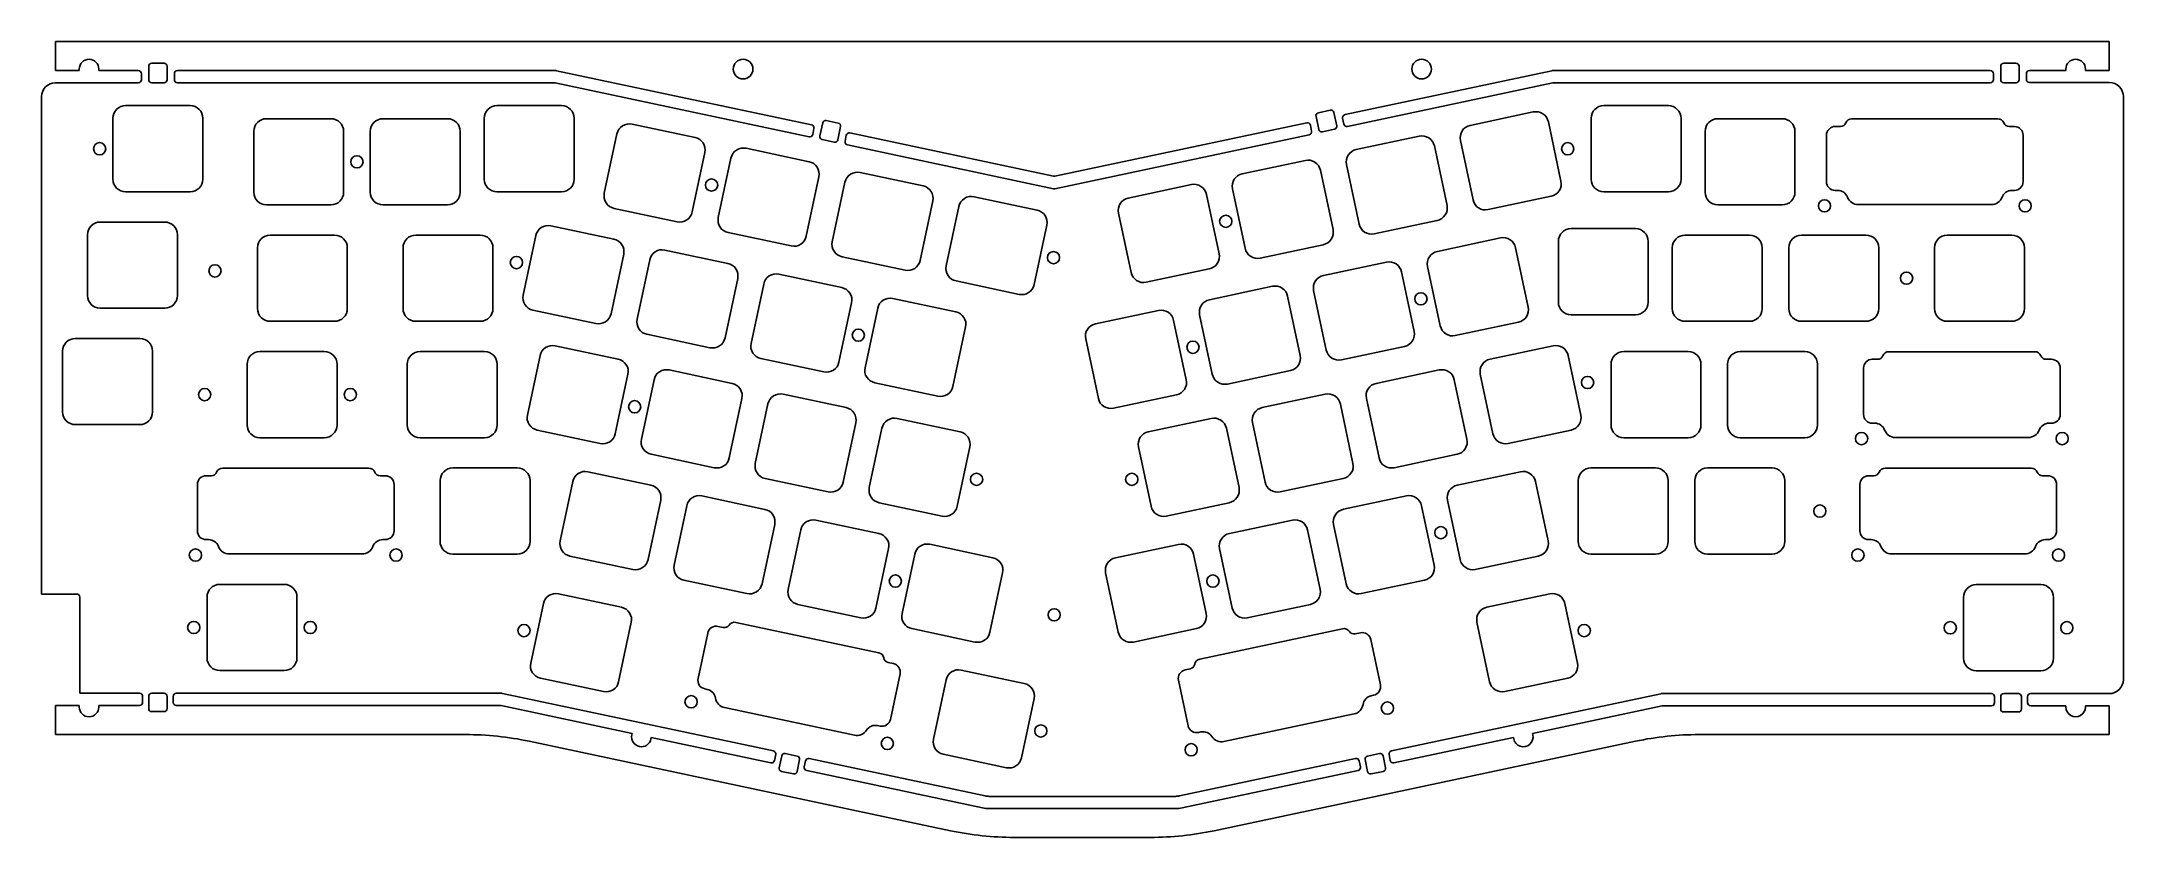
# Model space of a CAD drawing. Header units: millimetres. Extents: x -19 to 321, y -113 to 18.
import ezdxf

# ---------------------------------------------------------------- set-up
doc = ezdxf.new("R2010")
doc.units = ezdxf.units.MM
doc.layers.add('BLACK', color=7, linetype='CONTINUOUS')

msp = doc.modelspace()

# ---------------------------------------------------------------- linework, layer by layer
at = {"layer": 'BLACK', "linetype": 'Continuous'}
for p, q in [((319.038759, 17.53), (-16.758741, 17.53)), ((-16.758741, 17.53), (-16.758741, 12.78)), ((319.038759, 12.78), (319.038759, 17.53)), ((0.999996, 13.980013), (-1.000032, 13.98)), ((301.778759, 13.980041), (301.778759, 13.980081)), ((303.778729, 13.98), (301.778759, 13.980081)), ((-3.199989, 10.780004), (-16.758743, 10.780003)), ((-16.758741, 12.78), (-12.858741, 12.78)), ((-12.858741, 12.78), (-12.858741, 13.03)), ((-9.658741, 13.03), (-9.658741, 12.779997)), ((-9.658741, 12.779997), (-3.200102, 12.779997)), ((-2.700036, 12.279976), (-2.700103, 12.279976)), ((-2.700036, 12.279976), (-2.700022, 11.279975)), ((-1.499991, 13.471726), (-1.500004, 11.280003)), ((-1, 10.78), (0.999969, 10.78)), ((0.999969, 10.779998), (0.999969, 10.78)), ((1.49994, 11.279953), (1.500009, 13.479983)), ((2.700009, 12.280006), (2.699996, 11.280006)), ((2.70001, 11.280006), (2.699996, 11.280006)), ((65.081908, 12.779995), (3.191763, 12.779931)), ((3.200009, 10.78), (64.924125, 10.78)), ((64.924125, 10.78), (106.465879, 1.950028)), ((65.185736, 12.769063), (65.185738, 12.769074)), ((106.877667, 3.907181), (65.185738, 12.769074)), ((194.08313, 5.587641), (227.873256, 12.769934)), ((228.079494, 10.76911), (194.499076, 3.631372)), ((227.97514, 12.78), (299.578709, 12.78)), ((299.573041, 10.779981), (228.179071, 10.780011)), ((300.078796, 12.276275), (300.078759, 11.28008)), ((301.278759, 13.480099), (301.278759, 11.2801)), ((301.278774, 11.2801), (301.278759, 11.2801)), ((301.778918, 10.779963), (303.784095, 10.78)), ((304.27874, 11.280086), (304.278796, 13.483628)), ((305.478796, 11.32808), (305.478759, 12.28008)), ((305.978759, 12.780081), (305.978759, 12.780041)), ((305.978759, 12.780081), (311.938759, 12.78)), ((319.038809, 10.827984), (305.978909, 10.827985)), ((311.938759, 12.78), (311.938759, 13.029999)), ((315.138759, 13.03), (315.138759, 12.78)), ((315.138759, 12.78), (319.038759, 12.78)), ((-19.00874, 8.530006), (-19.008741, -72.87)), ((5.275009, 7.05), (-5.274987, 7.05)), ((65.985009, 7.05), (55.435009, 7.05)), ((246.945009, 7.05), (236.395009, 7.05)), ((321.336692, 8.53), (321.336759, 8.53)), ((321.33674, -86.869901), (321.336759, 8.53)), ((-7.349991, 4.974995), (-7.349991, -4.974998)), ((7.350009, 4.974999), (7.350009, -4.975001)), ((28.295009, 4.910001), (17.745009, 4.910001)), ((47.345009, 4.910001), (36.795009, 4.910001)), ((53.360008, 4.974999), (53.360008, -4.975001)), ((68.060008, 4.974999), (68.060008, -4.975001)), ((77.516145, 4.032644), (77.516147, 4.032655)), ((87.835515, 1.839205), (77.516147, 4.032655)), ((108.686078, 4.238447), (108.228676, 2.086569)), ((109.279061, 4.623529), (109.279071, 4.623577)), ((111.235382, 4.207729), (109.279071, 4.623577)), ((111.163103, 1.462731), (111.620538, 3.614623)), ((111.235382, 4.207728), (111.235382, 4.207729)), ((146.631338, -4.498548), (187.822948, 4.256998)), ((187.822948, 4.256997), (187.822948, 4.256998)), ((188.416006, 3.871861), (188.41602, 3.871864)), ((188.41602, 3.871864), (188.623921, 2.893763)), ((189.340301, 5.295147), (189.797734, 3.143312)), ((191.681887, 6.30405), (189.725427, 5.888136)), ((189.725431, 5.888117), (189.725427, 5.888136)), ((192.274698, 5.918886), (192.274741, 5.918895)), ((192.732146, 3.766968), (192.274741, 5.918895)), ((193.905968, 4.016464), (193.697928, 4.994597)), ((193.905996, 4.016471), (193.905968, 4.016464)), ((194.083134, 5.587622), (194.08313, 5.587641)), ((224.864007, 6.012685), (214.538277, 3.817883)), ((227.325032, 4.414435), (227.325033, 4.414435)), ((227.325032, 4.414435), (229.39374, -5.318068)), ((234.320008, 4.974999), (234.320008, -4.975001)), ((249.020008, 4.974999), (249.020008, -4.975001)), ((265.575009, 4.91), (255.025009, 4.91)), ((274.236511, 3.63544), (275.090074, 3.63544)), ((275.090074, 3.635452), (275.090074, 3.63544)), ((276.947374, 4.8876), (300.802574, 4.8876)), ((276.947374, 4.887589), (276.947374, 4.8876)), ((302.659774, 3.63544), (303.525374, 3.63544)), ((15.670008, 2.834999), (15.670008, -7.115001)), ((30.370008, 2.834999), (30.370008, -7.115001)), ((34.720008, 2.834999), (34.720008, -7.115001)), ((49.420008, 2.834999), (49.420008, -7.115001)), ((75.054963, 2.434335), (72.986262, -7.298135)), ((96.149842, 0.07193), (96.149844, 0.071941)), ((106.469212, -2.121509), (96.149844, 0.071941)), ((107.054918, 2.33612), (107.262793, 3.314147)), ((108.613839, 1.493466), (108.613839, 1.493465)), ((108.613839, 1.493465), (110.570037, 1.077656)), ((110.570043, 1.077684), (110.570027, 1.077608)), ((112.336929, 1.213367), (112.544817, 2.191505)), ((112.722131, 0.620222), (112.722131, 0.620221)), ((146.423601, -6.543248), (112.722131, 0.620221)), ((113.142861, 2.575336), (113.14288, 2.575422)), ((113.14288, 2.575422), (146.423441, -4.498534)), ((188.234982, 2.299898), (146.625302, -6.544511)), ((189.797761, 3.143319), (189.797734, 3.143312)), ((190.390868, 2.758146), (192.35035, 3.174592)), ((206.23031, 2.051971), (195.923165, -0.138881)), ((208.691321, 0.453718), (208.691322, 0.453718)), ((208.691321, 0.453718), (210.760051, -9.278887)), ((212.946276, 1.358066), (215.014984, -8.374436)), ((252.950008, 2.834999), (252.950008, -7.115001)), ((267.650008, 2.834999), (267.650008, -7.115001)), ((272.799484, -5.39044), (272.799484, 2.2103)), ((304.950364, 2.21044), (304.950364, -5.3904)), ((89.433754, -0.621868), (87.365053, -10.354337)), ((89.433753, -0.621868), (89.433754, -0.621868)), ((93.688698, -1.526273), (91.619974, -11.258852)), ((187.596477, -1.908773), (177.277088, -4.102227)), ((194.312562, -2.602637), (196.381273, -12.335153)), ((53.36001, -4.975001), (53.360008, -4.975001)), ((108.067466, -4.582585), (105.998768, -14.31504)), ((108.067465, -4.582585), (108.067466, -4.582585)), ((112.322429, -5.4869), (110.252562, -15.224861)), ((125.102929, -6.082228), (114.793166, -3.89082)), ((168.96278, -5.869487), (158.633835, -8.064973)), ((175.678843, -6.56332), (177.747561, -16.295871)), ((177.27709, -4.102235), (177.277088, -4.102227)), ((190.059209, -3.514526), (192.126336, -13.23959)), ((234.32001, -4.975001), (234.320008, -4.975001)), ((5.275009, -7.05), (-5.274989, -7.05)), ((5.275009, -7.050001), (5.275009, -7.05)), ((28.295009, -9.189999), (17.745009, -9.189999)), ((47.345009, -9.189999), (36.795009, -9.189999)), ((65.985009, -7.05), (55.435009, -7.05)), ((72.986263, -7.298135), (72.986262, -7.298135)), ((84.903871, -11.952657), (74.584503, -9.759207)), ((126.699976, -8.548955), (124.632447, -18.275914)), ((130.956124, -9.447699), (128.887398, -19.180288)), ((143.736626, -10.042943), (133.426862, -7.851535)), ((171.425494, -7.47523), (173.492616, -17.200273)), ((227.789139, -7.780561), (217.476011, -9.972685)), ((246.945009, -7.05), (236.395009, -7.05)), ((252.95001, -7.115001), (252.950008, -7.115001)), ((265.575009, -9.19), (255.025009, -9.19)), ((274.628574, -6.81544), (274.224474, -6.81544)), ((299.750424, -9.15191), (277.999574, -9.15191)), ((303.513457, -6.81544), (303.121324, -6.81544)), ((1.115009, -11.999999), (-9.434987, -11.999999)), ((64.236145, -12.617356), (64.236147, -12.617345)), ((74.555515, -14.810795), (64.236147, -12.617345)), ((84.903874, -11.952644), (84.903871, -11.952657)), ((91.619975, -11.258852), (91.619974, -11.258852)), ((145.33489, -12.504023), (143.266162, -22.236617)), ((145.334866, -12.504018), (145.33489, -12.504023)), ((157.045128, -10.524023), (159.113849, -20.256589)), ((209.152262, -11.741951), (198.842313, -13.933399)), ((241.585009, -13.079999), (231.035009, -13.079999)), ((-11.509991, -14.075003), (-11.509991, -24.024997)), ((3.190009, -14.075001), (3.190009, -24.025002)), ((16.270008, -16.215001), (16.270008, -26.165001)), ((28.895009, -14.139999), (18.345009, -14.139999)), ((30.970008, -16.215001), (30.970008, -26.165001)), ((40.082508, -16.215001), (40.082508, -26.165001)), ((52.707509, -14.139999), (42.157509, -14.139999)), ((54.782508, -16.215001), (54.782508, -26.165001)), ((61.774963, -14.215665), (59.706262, -23.948135)), ((82.869842, -16.57807), (82.869844, -16.578059)), ((93.189212, -18.771509), (82.869844, -16.578059)), ((103.537568, -15.913371), (93.2182, -13.719921)), ((103.53757, -15.91336), (103.537568, -15.913371)), ((190.528091, -15.700641), (180.208617, -17.894114)), ((190.528091, -15.700641), (190.528091, -15.700642)), ((219.504007, -14.597314), (209.179307, -16.791897)), ((221.965033, -16.195564), (221.965034, -16.195564)), ((221.965033, -16.195564), (224.033741, -25.928068)), ((228.960008, -15.155001), (228.960008, -25.105001)), ((243.660008, -15.155001), (243.660008, -25.105001)), ((247.590008, -16.215001), (247.590008, -26.165001)), ((260.215009, -14.139999), (249.665009, -14.139999)), ((262.290008, -16.215001), (262.290008, -26.165001)), ((266.640009, -16.215001), (266.640009, -26.165001)), ((279.265009, -14.14), (268.715009, -14.14)), ((281.340009, -16.215001), (281.340009, -26.165001)), ((290.460008, -16.215001), (290.460008, -26.165001)), ((303.085009, -14.14), (292.535009, -14.14)), ((305.160008, -16.215001), (305.160008, -26.165001)), ((76.153754, -17.271868), (74.085053, -27.004337)), ((76.153753, -17.271868), (76.153754, -17.271868)), ((80.408678, -18.176368), (78.339974, -27.908852)), ((122.161845, -19.872084), (111.851897, -17.680636)), ((128.887399, -19.180288), (128.887398, -19.180288)), ((171.882046, -19.663981), (161.57492, -21.854828)), ((200.87031, -18.558029), (190.563165, -20.748881)), ((203.331321, -20.156282), (203.331322, -20.156282)), ((203.331321, -20.156282), (205.400051, -29.888887)), ((207.586277, -19.251934), (209.654985, -28.984435)), ((94.787466, -21.232585), (92.718768, -30.96504)), ((94.787465, -21.232585), (94.787466, -21.232585)), ((99.042409, -22.136996), (96.972562, -31.874861)), ((111.822929, -22.732228), (101.513166, -20.54082)), ((140.795542, -23.832799), (130.485614, -21.641355)), ((182.236477, -22.518773), (171.917088, -24.712227)), ((188.952562, -23.212637), (191.021273, -32.945153)), ((1.115012, -26.099999), (-9.434989, -26.099999)), ((59.706263, -23.948135), (59.706262, -23.948135)), ((71.623871, -28.602657), (61.304503, -26.409207)), ((113.419976, -25.198955), (111.352447, -34.925914)), ((117.676124, -26.097699), (115.607398, -35.830288)), ((130.456626, -26.692943), (120.146862, -24.501535)), ((163.60278, -26.479487), (153.273835, -28.674973)), ((170.318843, -27.17332), (172.387561, -36.905871)), ((171.91709, -24.712235), (171.917088, -24.712227)), ((184.699151, -24.124256), (186.766336, -33.84959)), ((241.585009, -27.179999), (231.035009, -27.179999)), ((266.64001, -26.165001), (266.640009, -26.165001)), ((290.46001, -26.165001), (290.460008, -26.165001)), ((28.895009, -28.239999), (18.345009, -28.239999)), ((52.707509, -28.239999), (42.157509, -28.239999)), ((71.623874, -28.602644), (71.623871, -28.602657)), ((78.339975, -27.908852), (78.339974, -27.908852)), ((90.257568, -32.563371), (79.9382, -30.369921)), ((132.05489, -29.154023), (129.986162, -38.886617)), ((132.054866, -29.154018), (132.05489, -29.154023)), ((166.065494, -28.08523), (168.132616, -37.810273)), ((222.428536, -28.390688), (212.11601, -30.582684)), ((260.215009, -28.239999), (249.665009, -28.239999)), ((279.265009, -28.24), (268.715009, -28.24)), ((279.265009, -28.240001), (279.265009, -28.24)), ((303.085009, -28.24), (292.535009, -28.24)), ((-15.57999, -33.125003), (-15.57999, -43.074997)), ((-2.954989, -31.049999), (-13.504986, -31.049999)), ((-0.87999, -33.124998), (-0.87999, -43.075)), ((27.207508, -33.19), (16.657507, -33.19)), ((53.401309, -33.189999), (42.851229, -33.189999)), ((62.474983, -33.845569), (60.406262, -43.578135)), ((64.936145, -32.247356), (64.936147, -32.247345)), ((75.255515, -34.440795), (64.936147, -32.247345)), ((90.25757, -32.56336), (90.257568, -32.563371)), ((151.685128, -31.134023), (153.753849, -40.866589)), ((203.792262, -32.351951), (193.482313, -34.543399)), ((228.124007, -32.247315), (217.798601, -34.442049)), ((230.585033, -33.845565), (230.585034, -33.845565)), ((230.585033, -33.845565), (232.653741, -43.578068)), ((250.205009, -33.19), (239.655009, -33.19)), ((269.255009, -33.19), (258.705009, -33.19)), ((283.008634, -33.212411), (283.008634, -33.2124)), ((283.008634, -33.2124), (306.863809, -33.2124)), ((307.860346, -33.884279), (307.860355, -33.884276)), ((14.582508, -35.265), (14.582508, -45.215001)), ((29.282508, -35.265), (29.282508, -45.215)), ((40.776258, -35.264971), (40.776258, -45.201085)), ((55.476258, -35.264999), (55.476258, -45.214971)), ((76.853754, -36.901868), (74.785053, -46.634337)), ((76.853753, -36.901868), (76.853754, -36.901868)), ((83.569842, -36.20807), (83.569844, -36.208059)), ((93.889212, -38.401509), (83.569844, -36.208059)), ((108.881845, -36.522084), (98.571897, -34.330636)), ((115.607399, -35.830288), (115.607398, -35.830288)), ((185.168091, -36.310641), (174.848617, -38.504114)), ((185.168091, -36.310642), (185.168091, -36.310641)), ((209.49031, -36.208029), (199.183165, -38.398881)), ((216.206277, -36.901934), (218.274985, -46.634436)), ((237.580008, -35.265001), (237.580008, -45.215001)), ((252.280008, -35.265001), (252.280008, -45.215001)), ((256.630009, -35.265001), (256.630009, -45.215001)), ((271.330009, -35.265001), (271.330009, -45.215001)), ((278.860744, -43.476078), (278.860744, -35.889601)), ((280.294079, -34.46456), (281.151334, -34.46456)), ((281.151334, -34.46454), (281.151334, -34.46456)), ((308.721109, -34.46456), (309.586609, -34.46456)), ((311.011624, -35.898209), (311.011624, -43.490401)), ((81.108678, -37.806368), (79.039974, -47.538852)), ((112.522929, -42.362228), (102.213166, -40.17082)), ((127.515542, -40.482799), (117.205614, -38.291355)), ((166.522046, -40.273981), (156.21492, -42.464828)), ((190.856477, -40.168773), (180.537088, -42.362227)), ((211.951321, -37.806282), (211.951322, -37.806282)), ((211.951321, -37.806282), (214.020051, -47.538887)), ((60.406263, -43.578135), (60.406262, -43.578135)), ((95.487466, -40.862585), (93.418768, -50.59504)), ((95.487465, -40.862585), (95.487466, -40.862585)), ((99.742429, -41.7669), (97.672562, -51.504861)), ((131.156626, -46.322943), (120.846862, -44.131535)), ((172.22278, -44.129487), (161.893835, -46.324973)), ((180.53709, -42.362235), (180.537088, -42.362227)), ((193.319209, -41.774526), (195.386336, -51.49959)), ((197.572562, -40.862637), (199.641273, -50.595153)), ((-2.954989, -45.149999), (-13.504988, -45.149999)), ((27.207508, -47.29), (16.657508, -47.29)), ((53.401229, -47.289999), (42.851309, -47.289999)), ((72.323871, -48.232657), (62.004503, -46.039207)), ((79.039975, -47.538852), (79.039974, -47.538852)), ((114.119976, -44.828955), (112.052447, -54.555914)), ((118.376124, -45.727699), (116.307398, -55.460288)), ((174.685494, -45.73523), (176.752616, -55.460273)), ((178.938843, -44.82332), (181.007561, -54.555871)), ((231.048832, -46.040627), (220.736011, -48.232685)), ((237.58001, -45.215001), (237.580008, -45.215001)), ((250.205009, -47.29), (239.655009, -47.29)), ((256.63001, -45.215001), (256.630009, -45.215001)), ((269.255009, -47.29), (258.705009, -47.29)), ((269.255009, -47.290001), (269.255009, -47.29)), ((280.689809, -44.91544), (280.285609, -44.91544)), ((282.305004, -46.03499), (282.305003, -46.03499)), ((305.811509, -47.25191), (284.060709, -47.25191)), ((309.574717, -44.91544), (309.182609, -44.91544)), ((309.574717, -44.915436), (309.574717, -44.91544)), ((72.323874, -48.232644), (72.323871, -48.232657)), ((90.957568, -52.193371), (80.6382, -49.999921)), ((132.75489, -48.784023), (130.686162, -58.516617)), ((132.754866, -48.784018), (132.75489, -48.784023)), ((160.305128, -48.784023), (162.373849, -58.516589)), ((212.412262, -50.001951), (202.102313, -52.193399)), ((7.890767, -53.514559), (8.745083, -53.514559)), ((8.745083, -53.514547), (8.745083, -53.514555)), ((10.602383, -52.262399), (10.602383, -52.262386)), ((10.602383, -52.262399), (34.457509, -52.262399)), ((35.454095, -52.934278), (35.454104, -52.934275)), ((36.314809, -53.514559), (37.180409, -53.514559)), ((46.136258, -54.314971), (46.136258, -64.251085)), ((58.761309, -52.239999), (48.211229, -52.239999)), ((60.836258, -54.314999), (60.836258, -64.264901)), ((70.286145, -52.857356), (70.286147, -52.857345)), ((80.605515, -55.050795), (70.286147, -52.857345)), ((90.95757, -52.19336), (90.957568, -52.193371)), ((109.581845, -56.152084), (99.271897, -53.960636)), ((193.788091, -53.960641), (183.468617, -56.154114)), ((193.788091, -53.960641), (193.788091, -53.960642)), ((222.764007, -52.857314), (212.438942, -55.051975)), ((232.220009, -54.315001), (232.220009, -64.265001)), ((244.845009, -52.24), (234.295009, -52.24)), ((246.920009, -54.315001), (246.920009, -64.265001)), ((251.270009, -54.315001), (251.270009, -64.265001)), ((263.895009, -52.24), (253.345009, -52.24)), ((265.970009, -54.315001), (265.970009, -64.265001)), ((279.701514, -53.514561), (280.555077, -53.514561)), ((280.555077, -53.514549), (280.555077, -53.514561)), ((282.412377, -52.262401), (306.267577, -52.262401)), ((282.412377, -52.262412), (282.412377, -52.262401)), ((308.124777, -53.514561), (308.990377, -53.514561)), ((6.454493, -62.532665), (6.454493, -54.939581)), ((38.605348, -54.939559), (38.605373, -54.939559)), ((38.605373, -54.939559), (38.605373, -62.540461)), ((67.824963, -54.455665), (65.756262, -64.188135)), ((82.203754, -57.511868), (80.135053, -67.244337)), ((82.203753, -57.511868), (82.203754, -57.511868)), ((88.919842, -56.81807), (88.919844, -56.818059)), ((99.239212, -59.011509), (88.919844, -56.818059)), ((116.307399, -55.460288), (116.307398, -55.460288)), ((204.13031, -56.818029), (193.823165, -59.008881)), ((210.846276, -57.511934), (212.914984, -67.244435)), ((225.225033, -54.455564), (225.225032, -54.455564)), ((225.225032, -54.455564), (227.29374, -64.188068)), ((278.264487, -62.540441), (278.264487, -54.939701)), ((310.415367, -54.939561), (310.415367, -62.540401)), ((86.458678, -58.416368), (84.389974, -68.148852)), ((117.872929, -62.972228), (107.563166, -60.78082)), ((128.215542, -60.112799), (117.905614, -57.921355)), ((175.142046, -57.923981), (164.83492, -60.114828)), ((185.496477, -60.778773), (175.177088, -62.972227)), ((206.591322, -58.416282), (206.591321, -58.416282)), ((206.591321, -58.416282), (208.660051, -68.148887)), ((8.283559, -63.965439), (7.879509, -63.965439)), ((36.776409, -63.965456), (36.776409, -63.965439)), ((37.169025, -63.965439), (36.776409, -63.965439)), ((65.756263, -64.188135), (65.756262, -64.188135)), ((100.837466, -61.472585), (98.768768, -71.20504)), ((100.837465, -61.472585), (100.837466, -61.472585)), ((105.092409, -62.376996), (103.022562, -72.114861)), ((175.17709, -62.972235), (175.177088, -62.972227)), ((187.959151, -62.384256), (190.026336, -72.10959)), ((192.212562, -61.472637), (194.281273, -71.205153)), ((232.22001, -64.265001), (232.220009, -64.265001)), ((251.27001, -64.265001), (251.270009, -64.265001)), ((280.093577, -63.965441), (279.689477, -63.965441)), ((308.97846, -63.965441), (308.586327, -63.965441)), ((9.898753, -65.084989), (9.898752, -65.084989)), ((33.396649, -66.301909), (11.654469, -66.301909)), ((58.746805, -66.339999), (48.211409, -66.339999)), ((77.673871, -68.842657), (67.354503, -66.649207)), ((119.469976, -65.438955), (117.402447, -75.165914)), ((123.726145, -66.337604), (121.657398, -76.070288)), ((136.506626, -66.932943), (126.177545, -64.737429)), ((166.86278, -64.739487), (156.533835, -66.934973)), ((169.325494, -66.34523), (171.392616, -76.070273)), ((173.578843, -65.43332), (175.647561, -75.165871)), ((225.688831, -66.650626), (215.37601, -68.842684)), ((244.845009, -66.34), (234.295009, -66.34)), ((244.845009, -66.340001), (244.845009, -66.34)), ((263.895009, -66.34), (253.345009, -66.34)), ((263.895009, -66.340001), (263.895009, -66.34)), ((305.215427, -66.301911), (283.464577, -66.301911)), ((20.661259, -71.289999), (10.111259, -71.289999)), ((77.673874, -68.842644), (77.673871, -68.842657)), ((84.389975, -68.148852), (84.389974, -68.148852)), ((96.307568, -72.803371), (85.9882, -70.609921)), ((138.10489, -69.394023), (136.036162, -79.126617)), ((138.104866, -69.394018), (138.10489, -69.394023)), ((154.945128, -69.394023), (157.013849, -79.126589)), ((207.052262, -70.611951), (196.742313, -72.803399)), ((307.840609, -71.337999), (297.290609, -71.337999)), ((-19.008741, -72.87), (-13.260031, -72.87)), ((-12.760004, -73.370027), (-12.759991, -89.12)), ((8.036258, -73.365001), (8.036258, -83.31998)), ((22.736258, -73.364999), (22.736258, -83.315001)), ((63.014963, -74.445665), (60.946262, -84.178135)), ((65.476145, -72.847356), (65.476147, -72.847345)), ((75.795515, -75.040795), (65.476147, -72.847345)), ((96.30757, -72.80336), (96.307568, -72.803371)), ((114.931845, -76.762084), (104.621897, -74.570636)), ((188.428091, -74.570641), (178.108617, -76.764114)), ((188.428091, -74.570642), (188.428091, -74.570641)), ((227.574007, -72.847315), (217.248277, -75.042117)), ((230.035032, -74.445565), (230.035033, -74.445565)), ((230.035032, -74.445565), (232.10374, -84.178068)), ((295.215609, -73.413001), (295.215609, -83.363001)), ((309.915609, -73.413001), (309.915609, -83.363001)), ((77.393754, -77.501868), (75.325053, -87.234337)), ((77.393753, -77.501868), (77.393754, -77.501868)), ((91.593948, -78.167397), (92.428858, -78.344863)), ((94.505908, -77.506231), (94.50591, -77.50622)), ((94.50591, -77.50622), (117.839817, -82.465995)), ((121.657399, -76.070288), (121.657398, -76.070288)), ((215.656276, -77.501934), (217.724984, -87.234436)), ((88.311737, -86.697266), (89.89202, -79.26262)), ((92.428861, -78.344851), (92.428858, -78.344863)), ((133.565542, -80.722799), (123.255614, -78.531355)), ((169.782045, -78.533981), (159.47492, -80.724828)), ((170.34191, -83.505862), (193.675824, -78.546086)), ((194.790243, -78.996097), (194.790252, -78.996091)), ((195.752722, -79.38476), (196.599446, -79.204784)), ((198.289556, -80.302375), (198.28958, -80.30237)), ((198.28958, -80.30237), (199.869882, -87.737103)), ((60.946263, -84.178135), (60.946262, -84.178135)), ((119.396094, -84.076926), (120.242779, -84.256894)), ((170.34191, -83.505862), (170.341904, -83.505834)), ((20.661259, -85.389999), (10.111269, -85.389999)), ((72.863871, -88.832657), (62.544503, -86.639207)), ((89.804583, -88.471415), (89.409313, -88.387398)), ((121.340355, -85.947027), (119.760052, -93.38177)), ((128.864974, -86.905565), (126.796252, -96.638134)), ((141.645504, -87.500794), (131.326046, -85.307325)), ((168.421586, -94.421697), (166.841294, -86.987008)), ((167.952017, -85.293983), (168.785535, -85.116813)), ((168.785525, -85.11676), (168.785535, -85.116813)), ((230.499139, -86.640561), (220.186011, -88.832685)), ((307.840609, -85.437999), (297.290609, -85.437999)), ((307.840609, -85.438001), (307.840609, -85.437999)), ((-12.858741, -91.12), (-16.758741, -91.12)), ((-16.758741, -91.12), (-16.758741, -95.87)), ((-12.858741, -91.37), (-12.858741, -91.12)), ((-12.759991, -89.12), (-3.0001, -89.119999)), ((-2.999989, -91.120001), (-9.658741, -91.120001)), ((-9.658741, -91.120001), (-9.658741, -91.37)), ((-2.500034, -89.620023), (-2.500099, -89.620023)), ((-2.500034, -89.620023), (-2.500022, -90.620022)), ((-1.500064, -89.620031), (-1.500062, -91.625915)), ((0.999898, -89.119998), (-1.000036, -89.120002)), ((-1.000036, -89.120002), (-1.000036, -89.120006)), ((1.499925, -89.620016), (1.499902, -89.620016)), ((1.499939, -91.620031), (1.499925, -89.620016)), ((2.500009, -89.620001), (2.500009, -90.620001)), ((56.222908, -89.12), (2.991763, -89.120069)), ((3.000009, -91.12), (56.012609, -91.119999)), ((56.116605, -91.130926), (56.116603, -91.130933)), ((56.116605, -91.130926), (77.532192, -95.68295)), ((56.326827, -89.130933), (56.326828, -89.130928)), ((100.61797, -98.545302), (56.326828, -89.130928)), ((72.863874, -88.832644), (72.863871, -88.832657)), ((113.891681, -95.979954), (92.616139, -91.457698)), ((143.243744, -89.961867), (141.175022, -99.694435)), ((198.758984, -89.430119), (198.37302, -89.512158)), ((245.722956, -89.179885), (201.662146, -98.545294)), ((224.747826, -95.68295), (245.937597, -91.178924)), ((245.831409, -89.168007), (245.831409, -89.167996)), ((299.778709, -89.168), (245.831409, -89.168001)), ((246.046292, -91.16799), (299.784177, -91.168019)), ((300.278759, -90.667919), (300.278796, -89.664377)), ((301.278759, -89.667901), (301.278759, -91.6679)), ((301.278776, -91.6679), (301.278759, -91.6679)), ((301.778759, -89.167919), (301.778759, -89.167959)), ((304.186526, -89.168), (301.778759, -89.167919)), ((304.686543, -91.667889), (304.686496, -89.664117)), ((305.686537, -90.668), (305.686537, -89.668001)), ((305.686618, -90.668), (305.686537, -90.668)), ((311.938759, -91.167993), (306.186509, -91.167994)), ((306.195211, -89.168003), (319.026674, -89.168)), ((311.938759, -91.352203), (311.938759, -91.167993)), ((319.038759, -91.168), (315.138759, -91.168)), ((315.138759, -91.168), (315.138759, -91.370001)), ((319.038759, -95.87), (319.038759, -91.168)), ((-1.000101, -92.119998), (0.999969, -92.119998)), ((118.058262, -94.47692), (117.674698, -94.395391)), ((195.565637, -92.497554), (174.289926, -97.019846)), ((195.565637, -92.497556), (195.565637, -92.497554)), ((301.784908, -92.168), (304.191976, -92.168003)), ((-16.758741, -95.87), (50.310709, -95.87)), ((60.706329, -96.96262), (60.706327, -96.962631)), ((60.706329, -96.96262), (129.558651, -111.597642)), ((77.532192, -95.68295), (77.480242, -95.927492)), ((77.480291, -95.927502), (77.480242, -95.927492)), ((80.610298, -96.592748), (80.662264, -96.348267)), ((80.662264, -96.348267), (100.202037, -100.501553)), ((100.61797, -98.545303), (100.61797, -98.545302)), ((170.506997, -95.435264), (170.11167, -95.519294)), ((172.319622, -96.19454), (172.319621, -96.194541)), ((172.693562, -111.603542), (241.573842, -96.962586)), ((202.078102, -100.501549), (221.617754, -96.348268)), ((221.617754, -96.348268), (221.666773, -96.578889)), ((224.797122, -95.914871), (224.747826, -95.68295)), ((251.969109, -95.87), (319.038759, -95.87)), ((100.202043, -100.501525), (100.202027, -100.501601)), ((100.795104, -100.116507), (101.003098, -99.138406)), ((101.981173, -99.346232), (101.565349, -101.302527)), ((101.950534, -101.895661), (103.906703, -102.311459)), ((104.53047, -99.376893), (102.568481, -98.959869)), ((104.499772, -101.926355), (104.915616, -99.969964)), ((104.53047, -99.376894), (104.53047, -99.376893)), ((105.893769, -100.177852), (105.685851, -101.156027)), ((106.071035, -101.74916), (134.824456, -107.860868)), ((106.486757, -99.792761), (106.486759, -99.792752)), ((135.240117, -105.904465), (106.486759, -99.792752)), ((138.713949, -101.292675), (128.394492, -99.099206)), ((195.793254, -99.792733), (167.039787, -105.904479)), ((167.455592, -107.860833), (196.212236, -101.74842)), ((196.594196, -101.156164), (196.38515, -100.172677)), ((197.364397, -99.969944), (197.780226, -101.926258)), ((199.705989, -98.961147), (197.749526, -99.376963)), ((197.74953, -99.376982), (197.749526, -99.376963)), ((197.780234, -101.926255), (197.780226, -101.926258)), ((198.373265, -102.311376), (200.332804, -101.894864)), ((200.714673, -101.302547), (200.297733, -99.341003)), ((201.277005, -99.138385), (201.486338, -100.123011)), ((103.906702, -102.311463), (103.906703, -102.311459)), ((135.922112, -107.976233), (166.357712, -107.976218)), ((166.357709, -105.976166), (135.922309, -105.976167)), ((166.357709, -105.976146), (166.357709, -105.976166)), ((139.982102, -112.696175), (162.264536, -112.696178))]:
    msp.add_line(p, q, dxfattribs=at)
at = {"layer": 'BLACK'}
for centre, radius in [((95.673759, 13.03), 1.6), ((206.606259, 13.03), 1.6), ((-9.525, 0), 1.000004), ((230.48704, 0.000389), 1.000002), ((32.545048, -2.139999), 1), ((90.526902, -5.940363), 0.999999), ((272.474999, -9.34), 1), ((305.274999, -9.34), 1), ((174.585768, -11.881792), 1), ((146.428177, -17.822555), 1.000001), ((9.332487, -19.999368), 0.999996), ((58.613146, -18.62964), 1), ((285.8963, -21.190002), 1.000001), ((206.493185, -24.57036), 0.999998), ((114.514284, -30.511791), 0.999999), ((169.225262, -32.491899), 0.999999), ((233.746904, -38.259644), 0.999999), ((7.644808, -40.240002), 1), ((31.457738, -40.239999), 1), ((77.946902, -42.220366), 0.999997), ((278.536259, -47.44), 1), ((311.336259, -47.44), 1), ((133.848045, -54.102517), 1), ((159.212014, -54.102521), 0.999998), ((271.717509, -59.290004), 1.000001), ((209.753289, -62.830337), 1.000001), ((6.130008, -66.489999), 1), ((38.930008, -66.489999), 1), ((277.940002, -66.490001), 1), ((310.740002, -66.490001), 1), ((120.564279, -70.75179), 0.999997), ((172.485771, -70.751792), 1.000001), ((5.86125, -78.340004), 0.999999), ((24.915055, -78.340008), 0.999996), ((59.853149, -78.859638), 0.999998), ((146.539132, -76.272918), 1.000003), ((233.196906, -78.859641), 0.999997), ((293.040604, -78.388002), 0.999994), ((312.090652, -78.388004), 1), ((87.173183, -90.493054), 1), ((201.008593, -91.53291), 0.999999), ((144.344019, -95.281876), 1.000002), ((119.256424, -97.312557), 1), ((168.925352, -98.352413), 0.999999)]:
    msp.add_circle(centre, radius, dxfattribs=at)
for centre, radius, start, end in [((-11.258741, 13.03), 1.6, 0, 180), ((-1.000027, 13.479968), 0.500032, 90.00057292, 180.94444609), ((1.000009, 13.479999), 0.500014, 359.99816654, 90.00148965), ((301.778709, 13.480099), 0.49995, 89.99426976, 180), ((303.778709, 13.479899), 0.500101, 0.42722967, 89.99770863), ((313.538709, 13.029999), 1.59995, 0.00003581, 180), ((-16.758743, 8.530006), 2.249997, 90, 180), ((-3.200101, 12.279999), 0.499998, 359.99736438, 90.00011459), ((-3.199986, 11.279968), 0.499964, 269.9996562, 0.0008022), ((-0.999998, 11.280006), 0.500006, 180.00034377, 269.99977082), ((0.999969, 11.279969), 0.499971, 270, 359.99816643), ((3.200009, 12.279999), 0.5, 90.94496483, 179.99919786), ((3.200009, 11.279999), 0.499999, 179.99919786, 270), ((65.081909, 12.281599), 0.498396, 77.97601175, 90.00011496), ((227.972909, 12.281599), 0.498399, 89.74352774, 101.5338092), ((228.183309, 10.280699), 0.499322, 90.48629651, 102.00000417), ((299.578609, 11.280099), 0.50015, 269.3621311, 359.99782341), ((299.578709, 12.279899), 0.500101, 359.5847997, 90), ((301.778909, 11.280099), 0.500136, 179.99988544, 270.00103104), ((303.778609, 11.280099), 0.500131, 270.62849964, 359.9985107), ((305.978709, 12.280099), 0.49995, 89.99426976, 180.00217746), ((305.978909, 11.328099), 0.500114, 180.00217675, 270), ((319.038809, 8.530099), 2.297885, 359.99753152, 90), ((-5.274987, 4.974996), 2.075004, 90, 180.00002761), ((5.275009, 4.974999), 2.075001, 0, 90), ((55.435009, 4.974999), 2.075001, 90, 180), ((65.985009, 4.974999), 2.075001, 0, 90), ((236.395009, 4.974999), 2.075001, 90, 180), ((246.945009, 4.974999), 2.075001, 0, 90), ((17.745009, 2.834999), 2.075001, 90, 180), ((28.295009, 2.834999), 2.075002, 0, 90), ((36.795009, 2.834999), 2.075001, 90, 180), ((47.345009, 2.834999), 2.075002, 0, 90), ((77.084709, 2.002999), 2.075071, 77.99941559, 168.00269624), ((106.773709, 3.418099), 0.500008, 348.00067402, 77.99995385), ((109.175109, 4.134499), 0.499957, 77.99938743, 167.99985964), ((111.131409, 3.718599), 0.500058, 347.99905616, 77.99939238), ((187.926909, 3.767899), 0.500025, 12.00013712, 102.00000121), ((189.829309, 5.399099), 0.499935, 101.9926029, 192.00113681), ((191.785809, 5.815199), 0.499775, 11.97425647, 102.00151524), ((192.243009, 3.662999), 0.500065, 282.39527279, 11.99996874), ((194.186909, 5.098599), 0.499919, 101.98093649, 192.00738551), ((194.395109, 4.120499), 0.500054, 192.00715293, 281.99998281), ((214.976009, 1.789499), 2.075078, 102.17786612, 191.99999817), ((225.295409, 3.983099), 2.074928, 11.99800402, 102.00000481), ((255.025009, 2.834999), 2.075001, 90, 180), ((265.575009, 2.834999), 2.075001, 0, 90), ((274.224566, 2.210408), 1.425082, 89.51974267, 180.00434217), ((275.090123, 4.563829), 0.928376, 269.99697591, 337.97782841), ((276.947273, 3.812649), 1.07494, 89.99461656, 157.97750247), ((300.802539, 3.81261), 1.07499, 22.02370504, 89.99813454), ((302.659799, 4.5639), 0.92846, 202.02452102, 269.99845724), ((303.525399, 2.2105), 1.42494, 359.99758749, 90.00100523), ((87.404109, -0.190401), 2.074949, 347.99857257, 78.00000197), ((95.718409, -1.957701), 2.075056, 77.99941624, 168.00001057), ((106.565709, 2.440099), 0.500137, 258.48608774, 348.00062561), ((108.717809, 1.982599), 0.500061, 167.9998239, 257.9998239), ((110.674009, 1.566699), 0.500022, 257.99747829, 347.99911892), ((112.826109, 1.109399), 0.500106, 168.00116757, 257.99997548), ((113.033709, 2.087599), 0.499812, 77.38547133, 168.00125614), ((188.134809, 2.789799), 0.500039, 281.55631145, 12.00000392), ((190.286909, 3.247299), 0.500078, 192.00093948, 281.9984669), ((206.661709, 0.022399), 2.074914, 11.99760799, 102.00000416), ((106.037809, -4.151101), 2.074934, 347.99818232, 78.00000262), ((188.027909, -3.938501), 2.075073, 11.78957589, 101.99999987), ((196.342309, -2.171201), 2.075093, 101.65324566, 191.99999883), ((-5.274989, -4.974998), 2.075002, 180, 270), ((5.275009, -4.975001), 2.075, 270, 0), ((55.435009, -4.975001), 2.074999, 180, 270), ((65.985009, -4.975001), 2.074999, 270, 0), ((114.352009, -5.918401), 2.074943, 77.72501301, 167.99728677), ((124.671509, -8.111901), 2.075017, 347.84091713, 78.00000849), ((146.527409, -4.009601), 0.49987, 257.99528179, 282.00001198), ((146.527509, -6.054601), 0.499575, 257.99519027, 281.28867719), ((169.394209, -7.899201), 2.075059, 11.78955239, 101.99999922), ((177.708509, -6.131901), 2.07501, 102.00000469, 192.00000469), ((227.364009, -5.749501), 2.075076, 281.82214827, 12.00000966), ((236.395009, -4.975001), 2.074999, 180, 270), ((246.945009, -4.975001), 2.074999, 270, 0), ((274.224485, -5.390439), 1.425001, 180.00004021, 269.99955772), ((303.525239, -5.39036), 1.425125, 269.52631186, 359.99839184), ((17.745009, -7.115001), 2.074998, 180, 270), ((28.295009, -7.115001), 2.074999, 270, 0), ((36.795009, -7.115001), 2.074998, 180, 270), ((47.345009, -7.115001), 2.074999, 270, 0), ((75.015909, -7.729601), 2.074949, 167.99861107, 258.00000197), ((132.985709, -9.879101), 2.074927, 77.72503288, 167.99998944), ((143.305209, -12.072601), 2.075002, 347.99999766, 78.0000034), ((159.074809, -10.092601), 2.075025, 102.26977359, 191.9999996), ((208.730409, -9.710301), 2.074985, 281.73024333, 12.00000743), ((217.044609, -7.943101), 2.074926, 191.99797127, 282.0000163), ((255.025009, -7.115001), 2.074999, 180, 270), ((265.575009, -7.115001), 2.074999, 270, 0), ((274.62855, -8.540348), 1.724908, 20.54547839, 89.9992028), ((277.999461, -7.276915), 1.874995, 200.54692151, 270.00345303), ((299.750339, -7.27683), 1.875082, 270.0025973, 339.45098232), ((303.121329, -8.54038), 1.724936, 90.00016608, 159.45408213), ((-9.434987, -14.075003), 2.075004, 90, 180), ((1.115009, -14.075001), 2.075002, 0, 90), ((63.804709, -14.647001), 2.075071, 77.99941559, 168.00269624), ((85.335309, -9.923001), 2.075069, 257.99943112, 348.00268476), ((93.649609, -11.690301), 2.074963, 167.99900132, 258.00000132), ((190.096709, -13.671001), 2.07497, 281.99914887, 12.00001252), ((198.410909, -11.903801), 2.07494, 191.99836729, 281.99998994), ((231.035009, -15.155001), 2.075001, 90, 180), ((241.585009, -15.155001), 2.075002, 0, 90), ((18.345009, -16.215001), 2.075001, 90, 180), ((28.895009, -16.215001), 2.075002, 0, 90), ((42.157509, -16.215001), 2.075001, 90, 180), ((52.707509, -16.215001), 2.075002, 0, 90), ((74.124109, -16.840401), 2.074949, 347.99857257, 78.00000197), ((82.438409, -18.607701), 2.075056, 77.99941624, 168.00269117), ((103.969009, -13.883701), 2.075084, 257.99941494, 348.00268983), ((112.283309, -15.651001), 2.074978, 168.14878375, 258.0000064), ((179.777209, -15.864501), 2.074956, 191.99878458, 282.00001186), ((209.616009, -18.820501), 2.075077, 102.14878494, 192.00000392), ((219.935409, -16.626901), 2.074929, 11.99802529, 101.99999907), ((249.665009, -16.215001), 2.075001, 90, 180), ((260.215009, -16.215001), 2.075002, 0, 90), ((268.715009, -16.215001), 2.075, 90, 180), ((279.265009, -16.215001), 2.075001, 0, 90), ((292.535009, -16.215001), 2.075001, 90, 180), ((303.085009, -16.215001), 2.075001, 0, 90), ((92.757809, -20.801101), 2.074934, 347.99818232, 78.00000262), ((122.602809, -17.844501), 2.074981, 257.73023217, 347.99999662), ((130.917009, -19.611801), 2.074895, 167.99713493, 258.00000054), ((161.143509, -19.825201), 2.07497, 191.99920186, 282.00001252), ((171.462909, -17.631701), 2.075052, 281.65327945, 12.00001239), ((201.301709, -20.587601), 2.074914, 11.99760799, 102.00000416), ((101.072009, -22.568401), 2.074943, 77.72501301, 167.99999453), ((111.391509, -24.761901), 2.075017, 347.84091713, 78.00000849), ((141.236509, -21.805201), 2.074997, 257.73023924, 348.0000017), ((182.667909, -24.548501), 2.075073, 11.79720092, 101.99999987), ((190.982309, -22.781201), 2.075093, 101.65324566, 191.99999883), ((-9.434989, -24.024997), 2.075002, 180, 270), ((1.115012, -24.025002), 2.074997, 270, 0), ((18.345009, -26.165001), 2.074998, 180, 270), ((28.895009, -26.165001), 2.074999, 270, 0), ((42.157509, -26.165001), 2.074998, 180, 270), ((52.707509, -26.165001), 2.074999, 270, 0), ((61.735909, -24.379601), 2.074949, 167.99861107, 258.00000197), ((72.055309, -26.573001), 2.075069, 257.99943112, 348.00268476), ((119.705709, -26.529101), 2.074927, 77.72503288, 167.99998944), ((130.025209, -28.722601), 2.075002, 347.99999766, 78.0000034), ((164.034209, -28.509201), 2.075059, 11.78955239, 101.99999922), ((172.348509, -26.741901), 2.07501, 102.00000469, 192.00000469), ((222.004009, -26.359501), 2.075077, 281.80513334, 12.00000392), ((231.035009, -25.105001), 2.074998, 180, 270), ((241.585009, -25.105001), 2.074999, 270, 0), ((249.665009, -26.165001), 2.074998, 180, 270), ((260.215009, -26.165001), 2.074999, 270, 0), ((268.715009, -26.165001), 2.074999, 180, 270), ((279.265009, -26.165001), 2.075, 270, 0), ((292.535009, -26.165001), 2.074999, 180, 270), ((303.085009, -26.165001), 2.074999, 270, 0), ((80.369609, -28.340301), 2.074963, 167.99900132, 258.00000132), ((153.714809, -30.702601), 2.075025, 102.26977359, 191.9999996), ((203.370409, -30.320301), 2.074985, 281.73024333, 12.00000743), ((211.684609, -28.553101), 2.074925, 191.99795, 281.99999503), ((-13.504986, -33.125003), 2.075004, 90, 180), ((-2.954989, -33.124998), 2.074999, 0, 90), ((16.657512, -35.265004), 2.075004, 90.00013806, 179.99988955), ((27.207508, -35.265), 2.075, 0, 90), ((42.851229, -35.264971), 2.074971, 90, 180), ((53.401309, -35.264901), 2.074902, 359.99729392, 90), ((64.504709, -34.277001), 2.075071, 77.99941559, 167.99998865), ((90.689009, -30.533701), 2.075084, 257.99941494, 348.00268983), ((99.003309, -32.301001), 2.074978, 168.14878375, 258.0000064), ((184.736709, -34.281001), 2.07497, 281.99914887, 12.00001252), ((193.050909, -32.513801), 2.07494, 191.99836729, 281.99998994), ((228.555409, -34.276901), 2.074928, 11.99799828, 102.00000481), ((239.655009, -35.265001), 2.075001, 90, 180), ((250.205009, -35.265001), 2.075001, 0, 90), ((258.705009, -35.265001), 2.075, 90, 180), ((269.255009, -35.265001), 2.075001, 0, 90), ((281.151409, -33.536201), 0.928341, 269.99537111, 337.97894317), ((283.008509, -34.287301), 1.074899, 89.99333707, 157.97949349), ((306.863809, -34.287401), 1.075001, 22.02445785, 90), ((308.721109, -33.536001), 0.928559, 202.02905277, 270), ((74.824109, -36.470401), 2.074949, 347.99857257, 78.00000197), ((83.138409, -38.237701), 2.075056, 77.99941624, 168.00269117), ((109.322809, -34.494501), 2.074981, 257.73023217, 347.99999662), ((117.637009, -36.261801), 2.074895, 167.99713493, 258.00000054), ((174.417209, -36.474501), 2.074956, 191.99878458, 282.00001186), ((209.921709, -38.237601), 2.074914, 11.99760799, 102.00000416), ((218.236009, -36.470501), 2.075077, 102.16872527, 192.00000392), ((280.285809, -35.889601), 1.425065, 89.66749674, 180), ((309.586509, -35.889701), 1.425141, 359.65794571, 89.99597964), ((93.457809, -40.431101), 2.074934, 347.99818232, 78.00000262), ((101.772009, -42.198401), 2.074943, 77.72501301, 167.99728677), ((127.956509, -38.455201), 2.074997, 257.73023924, 348.0000017), ((166.102909, -38.241701), 2.075052, 281.65327945, 12.00001239), ((191.287909, -42.198501), 2.075073, 11.78957589, 101.99999987), ((199.602309, -40.431201), 2.075093, 101.65324566, 191.99999883), ((-13.504988, -43.074997), 2.075002, 180, 270), ((-2.954989, -43.075), 2.074999, 270, 0), ((62.435909, -44.009601), 2.074949, 167.99861107, 258.00000197), ((112.091509, -44.391901), 2.075017, 347.84091713, 78.00000849), ((120.405709, -46.159101), 2.074927, 77.72503288, 167.99998944), ((155.783509, -40.435201), 2.07497, 191.99920186, 282.00001252), ((172.654209, -46.159201), 2.075059, 11.78955239, 101.99999922), ((180.968509, -44.391901), 2.07501, 102.00000469, 192.00000469), ((230.624009, -44.009501), 2.075077, 281.81347803, 12.00000392), ((280.285709, -43.490401), 1.425039, 179.4241123, 269.99597935), ((309.586609, -43.490401), 1.425015, 269.52187448, 0), ((16.65751, -45.214998), 2.075002, 180.00008284, 269.99994478), ((27.207508, -45.215), 2.075, 270, 0), ((42.851409, -45.214801), 2.075198, 179.62130107, 269.99723902), ((53.401229, -45.214971), 2.075029, 270, 0), ((72.755309, -46.203001), 2.075069, 257.99943112, 348.00268476), ((81.069609, -47.970301), 2.074963, 167.99900132, 258.00000132), ((130.725209, -48.352601), 2.075002, 347.99999766, 78.0000034), ((162.334809, -48.352601), 2.075025, 102.26977359, 191.9999996), ((211.990409, -47.970301), 2.074985, 281.73024333, 12.00000743), ((220.304609, -46.203101), 2.074926, 191.99797701, 282.0000163), ((239.655009, -45.215001), 2.074999, 180, 270), ((250.205009, -45.215001), 2.074999, 270, 0), ((258.705009, -45.215001), 2.074999, 180, 270), ((269.255009, -45.215001), 2.075, 270, 0), ((280.689809, -46.640401), 1.724961, 20.54712688, 90), ((284.060709, -45.377001), 1.874909, 200.54458936, 270), ((305.811509, -45.376801), 1.875177, 270, 339.45111786), ((309.182609, -46.640401), 1.724962, 90, 159.45366212), ((91.389009, -50.163701), 2.075084, 257.99941494, 348.00268983), ((201.670909, -50.163801), 2.07494, 191.99836729, 281.99998994), ((7.879559, -54.939581), 1.425066, 89.54936987, 180), ((8.745189, -52.586261), 0.928289, 269.99345751, 337.98171612), ((10.602239, -53.337241), 1.074859, 89.992324, 157.98202934), ((34.457509, -53.337501), 1.075102, 22.02846853, 90), ((36.314809, -52.586101), 0.928458, 202.0244092, 270), ((37.180409, -54.939501), 1.424942, 359.99766786, 90), ((48.211229, -54.314971), 2.074971, 90, 180), ((58.761309, -54.314901), 2.074902, 359.99729392, 90), ((69.854709, -54.887001), 2.075071, 77.99941559, 168.00269624), ((99.703309, -51.931001), 2.074978, 168.14878375, 258.0000064), ((193.356709, -51.931001), 2.07497, 281.99914887, 12.00001252), ((223.195409, -54.886901), 2.074929, 11.99803103, 101.99999907), ((234.295009, -54.315001), 2.075, 90, 180), ((244.845009, -54.315001), 2.075001, 0, 90), ((253.345009, -54.315001), 2.075, 90, 180), ((263.895009, -54.315001), 2.075001, 0, 90), ((279.689569, -54.939593), 1.425082, 89.51974267, 180.00434217), ((280.555126, -52.586172), 0.928376, 269.99697591, 337.97782841), ((282.412276, -53.337352), 1.07494, 89.99461656, 157.97750247), ((306.267542, -53.337391), 1.07499, 22.02370504, 89.99813454), ((308.124802, -52.586101), 0.92846, 202.02452102, 269.99845724), ((308.990402, -54.939501), 1.42494, 359.99758749, 90.00100523), ((80.174109, -57.080401), 2.074949, 347.99857257, 78.00000197), ((88.488409, -58.847701), 2.075056, 77.99941624, 168.00269117), ((110.022809, -54.124501), 2.074981, 257.73023217, 347.99999662), ((118.337009, -55.891801), 2.074895, 167.99713493, 258.00000054), ((174.722909, -55.891701), 2.075052, 281.65327945, 12.00001239), ((183.037209, -54.124501), 2.074956, 191.99878458, 282.00001186), ((204.561709, -58.847601), 2.074914, 11.99760799, 102.00000416), ((212.876009, -57.080501), 2.075078, 102.15909064, 191.99999817), ((98.807809, -61.041101), 2.074934, 347.99818232, 78.00000262), ((107.122009, -62.808401), 2.074943, 77.72501301, 167.99999453), ((128.656509, -58.085201), 2.074997, 257.73023924, 348.0000017), ((164.403509, -58.085201), 2.07497, 191.99920186, 282.00001252), ((185.927909, -62.808501), 2.075073, 11.79720092, 101.99999987), ((194.242309, -61.041201), 2.075093, 101.65324566, 191.99999883), ((7.879509, -62.540401), 1.425038, 179.68896083, 270), ((8.283559, -65.690351), 1.724912, 20.54561447, 90), ((36.776409, -65.690501), 1.725045, 90, 159.4511154), ((37.180349, -62.540461), 1.425024, 269.54469209, 0), ((48.211409, -64.264801), 2.075198, 179.62130107, 270), ((58.761109, -64.264901), 2.075149, 269.6050568, 0), ((67.785909, -64.619601), 2.074949, 167.99861107, 258.00000197), ((117.441509, -65.001901), 2.075017, 347.84091713, 78.00000849), ((175.608509, -65.001901), 2.07501, 102.00000469, 192.00000469), ((225.264009, -64.619501), 2.075076, 281.81345665, 12.00000966), ((234.295009, -64.265001), 2.074999, 180, 270), ((244.845009, -64.265001), 2.075, 270, 0), ((253.345009, -64.265001), 2.074999, 180, 270), ((263.895009, -64.265001), 2.075, 270, 0), ((279.689488, -62.54044), 1.425001, 180.00004021, 269.99955772), ((280.093553, -65.690349), 1.724908, 20.54547839, 89.9992028), ((308.586332, -65.690381), 1.724936, 90.00016608, 159.45408213), ((308.990242, -62.540361), 1.425125, 269.52631186, 359.99839184), ((11.654469, -64.426911), 1.874998, 200.54701807, 270), ((33.405309, -64.426801), 1.875129, 269.73538702, 339.45059949), ((78.105309, -66.813001), 2.075069, 257.99943112, 348.00268476), ((125.755709, -66.769101), 2.074926, 78.27033978, 167.99730293), ((136.075209, -68.962601), 2.075002, 347.99999766, 78.0000034), ((156.974809, -68.962601), 2.075025, 102.26977359, 191.9999996), ((167.294209, -66.769201), 2.075059, 11.78955239, 101.99999922), ((214.944609, -66.813101), 2.074925, 191.99794426, 281.99999503), ((283.464464, -64.426916), 1.874995, 200.54692151, 270.00345303), ((305.215342, -64.426831), 1.875082, 270.0025973, 339.45098232), ((10.111259, -73.365001), 2.075001, 90, 180), ((20.661259, -73.364991), 2.074992, 359.9997791, 90), ((86.419609, -68.580301), 2.074963, 167.99900132, 258.00000132), ((96.739009, -70.773701), 2.075084, 257.99941494, 348.00268983), ((196.310909, -70.773801), 2.07494, 191.99836729, 281.99998994), ((206.630409, -68.580301), 2.074985, 281.73024333, 12.00000743), ((297.290609, -73.413001), 2.075, 90, 180), ((307.840609, -73.413001), 2.075002, 0, 90), ((-13.260031, -73.370027), 0.500027, 0, 90), ((65.044709, -74.877001), 2.075071, 77.99941559, 168.00269624), ((105.053309, -72.541001), 2.074978, 168.14878375, 258.0000064), ((187.996709, -72.541001), 2.07497, 281.99914887, 12.00001252), ((228.005409, -74.876901), 2.074928, 11.99800402, 102.00000481), ((75.364109, -77.070401), 2.074949, 347.99857257, 78.00000197), ((91.285983, -79.558806), 1.425082, 77.51974185, 168.00432524), ((92.621929, -77.436772), 0.928376, 257.99699068, 325.97784425), ((94.282317, -78.55766), 1.074941, 77.99463687, 145.97750227), ((115.372809, -74.734501), 2.074981, 257.73023217, 347.99999662), ((123.687009, -76.501801), 2.074895, 167.99713493, 258.00000054), ((169.362909, -76.501701), 2.075052, 281.65325241, 12.00001239), ((177.677209, -74.734501), 2.074956, 191.99878458, 282.00001186), ((217.686009, -77.070501), 2.075078, 102.17786612, 191.99999817), ((134.006509, -78.695201), 2.074997, 257.73023924, 348.0000017), ((159.043509, -78.695201), 2.07497, 191.99920186, 282.00001252), ((193.899309, -79.597501), 1.074904, 34.02039042, 101.9999918), ((195.559709, -78.476701), 0.928345, 214.01968378, 281.99994574), ((196.895709, -80.598601), 1.424955, 11.99821736, 101.99992334), ((10.111269, -83.314981), 2.075018, 180.13803351, 270), ((20.661259, -83.315001), 2.074999, 270, 0), ((62.975909, -84.609601), 2.074949, 167.99861107, 258.00000197), ((117.61628, -83.517487), 1.07499, 10.02372311, 77.9981505), ((119.589156, -83.16876), 0.92846, 190.02453805, 257.99846936), ((119.946541, -85.650701), 1.42494, 347.9975738, 78.00097632), ((168.592609, -84.208701), 0.928328, 281.99408977, 349.9772828), ((170.565309, -84.557301), 1.074936, 101.9952446, 169.97973742), ((230.074009, -84.609501), 2.075076, 281.82214827, 12.00000966), ((297.290609, -83.363001), 2.074998, 180, 270), ((307.840609, -83.363001), 2.075, 270, 0), ((73.295309, -86.803001), 2.075069, 257.99943112, 348.00268476), ((89.705599, -86.993539), 1.425001, 168.00005955, 257.9995232), ((89.445931, -90.158625), 1.724908, 8.54548698, 77.99920581), ((130.894633, -87.336986), 2.075004, 78.00012866, 167.9999011), ((141.214087, -89.53045), 2.075, 347.99999766, 77.99999192), ((168.235309, -86.690701), 1.425158, 101.46558802, 191.99999861), ((198.475909, -88.033401), 1.425115, 281.45703778, 11.99999576), ((219.754609, -86.803101), 2.074926, 191.99797127, 282.0000163), ((319.038609, -86.869901), 2.298131, 269.70244146, 0), ((-11.258741, -91.37), 1.6, 180, 0), ((-3.0001, -89.62), 0.500001, 359.9973644, 90), ((-2.999994, -90.620029), 0.499972, 270.00057299, 0.00080219), ((-1.00004, -89.62003), 0.500024, 89.99954166, 180.00011459), ((-1.000101, -91.620002), 0.499996, 180.67760115, 270), ((0.999899, -89.620001), 0.500003, 359.99828114, 90.00011459), ((0.999975, -91.620034), 0.499964, 269.9993124, 0.0003438), ((3.000009, -89.620001), 0.5, 90.94496483, 180), ((3.000009, -90.620001), 0.499999, 180, 270), ((56.012609, -91.619801), 0.499802, 77.99081662, 90), ((56.222909, -89.619501), 0.499501, 77.99212614, 90.00011471), ((93.005862, -89.623653), 1.874995, 188.546909, 258.0034463), ((195.175709, -90.663501), 1.875071, 282.00261756, 351.45198868), ((198.735709, -91.198501), 1.724905, 102.13794779, 171.45513219), ((245.831409, -89.668601), 0.500605, 90, 102.5119865), ((246.041809, -91.669201), 0.50123, 89.48754092, 102.00004546), ((299.778709, -89.668101), 0.500101, 0.42665684, 90), ((299.778609, -90.667901), 0.50015, 270.6378689, 359.99793797), ((301.778709, -89.667901), 0.49995, 89.99426976, 180), ((301.778909, -91.667901), 0.500135, 179.99988544, 270.68726571), ((304.186509, -89.668001), 0.500001, 0.44507623, 89.99805195), ((304.186409, -91.667901), 0.500134, 270.63777476, 0.00137473), ((306.186609, -89.668001), 0.500072, 89.0143767, 180), ((306.186509, -90.668101), 0.499893, 179.98842373, 270), ((313.538709, -91.370001), 1.60005, 179.36266244, 0), ((114.281449, -94.145831), 1.875083, 258.00259669, 327.45097307), ((117.316068, -96.082638), 1.724936, 78.00017613, 147.45408252), ((118.366077, -93.085431), 1.425126, 257.526325, 347.99840862), ((169.815409, -94.125501), 1.424931, 191.99723804, 282.00004532), ((50.310709, -145.869601), 49.999601, 77.9998648, 90), ((79.045309, -96.260101), 1.599951, 168.00195614, 348.00005888), ((100.514009, -99.034401), 0.500025, 347.99485278, 77.99999879), ((128.825911, -97.069549), 2.075001, 168.00006316, 257.99994364), ((170.865609, -97.122401), 1.724829, 32.543486, 101.99999871), ((173.900109, -95.185901), 1.874916, 212.54530274, 281.9999987), ((201.766109, -99.034401), 0.500035, 102.00001096, 192.0024361), ((223.234709, -96.259901), 1.600056, 191.49957245, 12.45285241), ((251.969009, -145.868001), 49.997991, 89.9998854, 102.00000016), ((100.306009, -100.012501), 0.500031, 257.99769275, 347.9948837), ((102.054509, -101.406501), 0.500088, 168.00001879, 257.99990673), ((102.470309, -99.450201), 0.500064, 78.67820315, 168.00000744), ((104.010709, -101.822401), 0.499989, 257.99398506, 347.99994953), ((104.426509, -99.866001), 0.500034, 347.99998904, 78.0002132), ((106.175009, -101.260001), 0.500087, 167.99997115, 257.99999497), ((106.382809, -100.281801), 0.499966, 78.00007409, 167.99996199), ((139.145366, -99.263018), 2.075, 257.99999766, 347.99999192), ((195.897209, -100.281801), 0.499994, 12.60629222, 102.00004343), ((196.105209, -101.260101), 0.499911, 282.36228844, 11.99995567), ((197.853409, -99.866001), 0.499937, 101.99269119, 192.00003258), ((198.269309, -101.822301), 0.500001, 191.99976457, 281.99998875), ((199.809909, -99.450101), 0.499875, 12.6063108, 101.99883612), ((200.225609, -101.406501), 0.49999, 282.38001437, 12.00002665), ((201.974109, -100.012301), 0.500178, 192.78784073, 282.00001427), ((135.922109, -102.696501), 5.279732, 258.00071218, 270.00003256), ((135.922309, -102.694901), 3.281266, 258.00037385, 270), ((166.357909, -102.696401), 3.279744, 269.99650608, 281.99965774), ((166.357709, -102.695401), 5.280818, 270.00003255, 281.99932646), ((139.982109, -62.695201), 50.000974, 257.96758125, 269.99999198), ((162.297609, -62.694001), 50.00219, 269.96210279, 281.99989815)]:
    msp.add_arc(centre, radius, start, end, dxfattribs=at)

doc.saveas('drawing.dxf')
